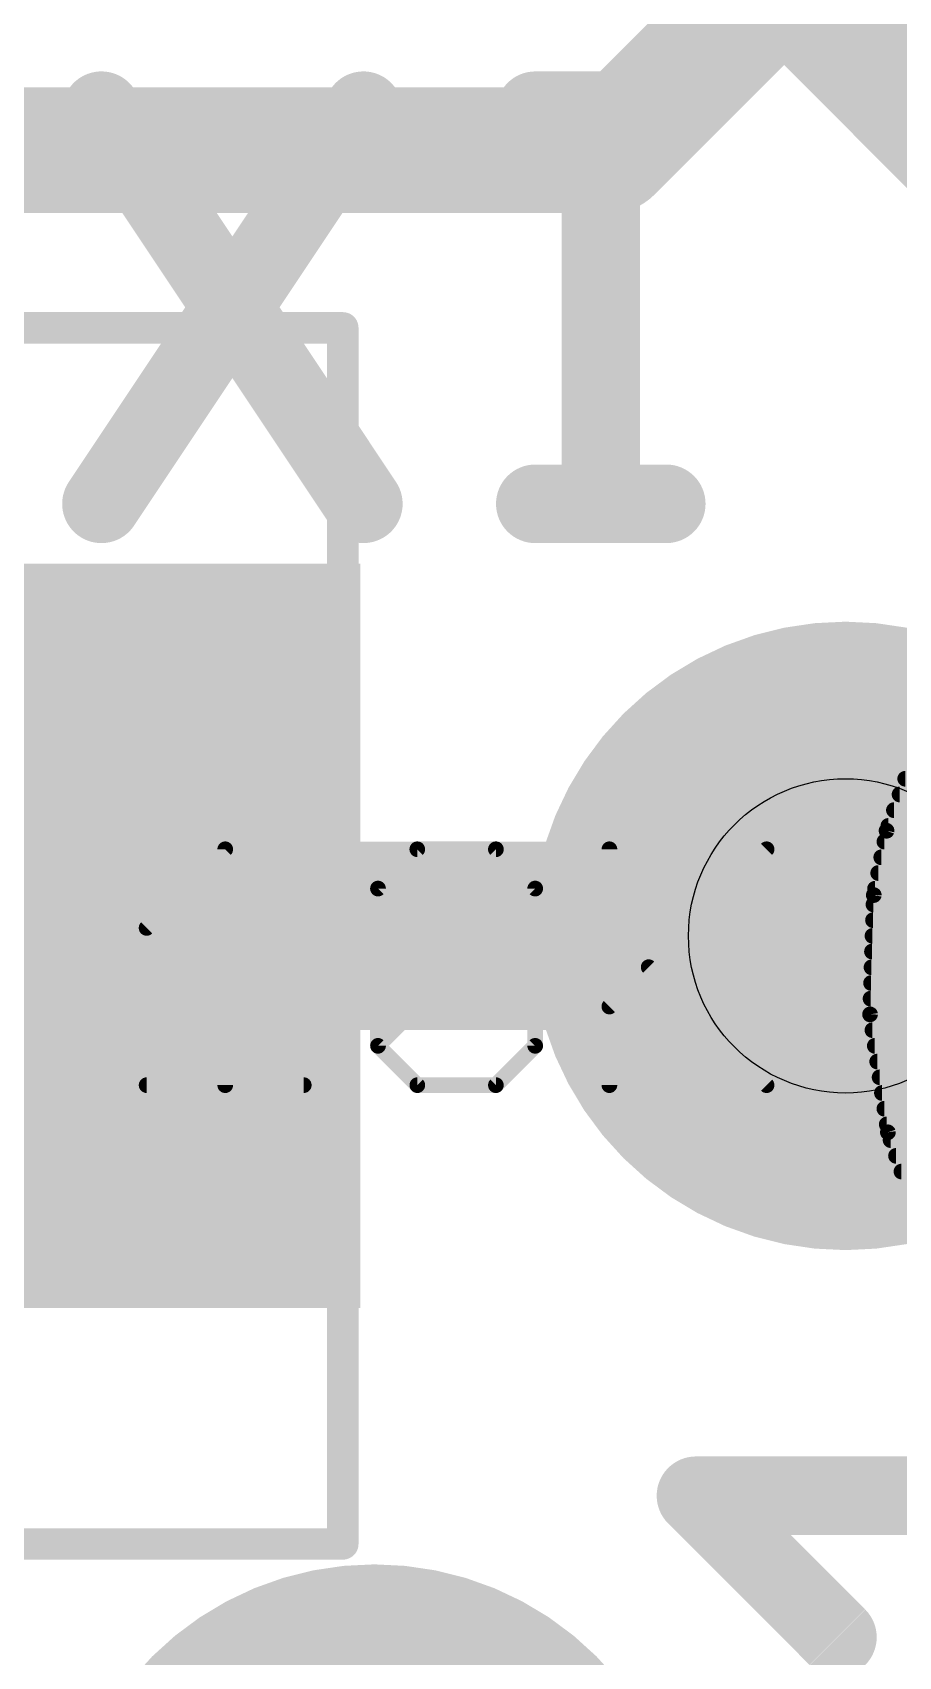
# Model space of a CAD drawing. Extents: x 0 to 108, y -11 to 13.
# Drawn here: x 3.511 to 4.912, y 7.725 to 10.351 of the extents above; entities that cross this region are included whole.
import ezdxf

# ---------------------------------------------------------------- set-up
doc = ezdxf.new("R2010")
doc.units = 0
for name, color, linetype in [('1', 12, 'CONTINUOUS'), ('16', 132, 'CONTINUOUS'), ('18', 110, 'CONTINUOUS'), ('21', 41, 'CONTINUOUS'), ('22', 40, 'CONTINUOUS'), ('27', 1, 'CONTINUOUS'), ('29', 253, 'CONTINUOUS'), ('31', 4, 'CONTINUOUS'), ('39', 12, 'CONTINUOUS'), ('44', 253, 'CONTINUOUS')]:
    doc.layers.add(name, color=color, linetype=linetype)

# ---------------------------------------------------------------- blocks, each defined once
blk = doc.blocks.new('RECT')
blk.add_solid([(-0.5, -0.5), (0.5, -0.5), (-0.5, 0.5), (0.5, 0.5)])
blk = doc.blocks.new('ROUNDV')
at = {"const_width": 0.5}
blk.add_lwpolyline([(0, -0.25, 1), (0, 0.25, 1), (0, -0.25)], format="xyb", dxfattribs=at)

msp = doc.modelspace()

# ---------------------------------------------------------------- linework, layer by layer
at = {"layer": '1', "const_width": 0.3048}
for points in [[(3.81, 11.43), (6.35, 8.89)], [(3.39, 8.89), (4.826, 8.89)]]:
    msp.add_lwpolyline(points, dxfattribs=at)
at = {"layer": '1', "const_width": 0.1524}
msp.add_lwpolyline([(4.826, 8.8138, 1), (4.826, 8.9662)], format="xyb", dxfattribs=at)
at = {"layer": '16', "const_width": 0.3048}
msp.add_lwpolyline([(4.826, 8.89), (6.35, 8.89)], dxfattribs=at)
at = {"layer": '16', "const_width": 0.1524}
msp.add_lwpolyline([(4.826, 8.9662, 1), (4.826, 8.8138)], format="xyb", dxfattribs=at)
at = {"layer": '21', "const_width": 0.0635}
for points in [[(3.6491, 10.2417, 1), (3.5962, 10.2064)], [(4.0727, 10.2064, 1), (4.0199, 10.2417)], [(4.3243, 10.2558, 1), (4.3243, 10.1923)], [(4.4619, 10.224, 1), (4.3984, 10.224)], [(4.5361, 10.1923, 1), (4.5361, 10.2558)], [(3.5962, 9.6061, 1), (3.6491, 9.5709)], [(4.0199, 9.5709, 1), (4.0727, 9.6061)], [(4.3243, 9.6203, 1), (4.3243, 9.5567)], [(4.5361, 9.5567, 1), (4.5361, 9.6203)], [(4.3984, 9.5885, 1), (4.4619, 9.5885)], [(4.5841, 8.0167, 1), (4.5841, 7.9532)], [(4.6066, 8.0074, 1), (4.5617, 7.9625)], [(4.7905, 7.7337, 1), (4.8354, 7.7786)]]:
    msp.add_lwpolyline(points, format="xyb", dxfattribs=at)
at = {"layer": '21', "const_width": 0.127}
for points in [[(3.6226, 10.224), (4.0463, 9.5885)], [(4.0463, 10.224), (3.6226, 9.5885)], [(4.3243, 10.224), (4.5361, 10.224)], [(4.4302, 9.5885), (4.4302, 10.224)], [(4.3243, 9.5885), (4.5361, 9.5885)], [(4.8129, 7.7562), (4.5841, 7.985)], [(4.5841, 7.985), (5.2705, 7.985)]]:
    msp.add_lwpolyline(points, dxfattribs=at)
at = {"layer": '22'}
for points, const_width in [([(4.445, 10.16), (5.08, 10.795)], 0.2032), ([(3.175, 10.16), (4.445, 10.16)], 0.2032), ([(4.8924, 9.06), (4.9282, 9.1598)], 0.0254), ([(4.9225, 9.144), (5.9585, 9.144)], 0.0254), ([(4.9134, 9.1186), (5.9346, 9.1186)], 0.0254), ([(4.9043, 9.0932), (5.9106, 9.0932)], 0.0254), ([(4.8717, 8.956), (4.8924, 9.06)], 0.0254), ([(4.8952, 9.0678), (5.8867, 9.0678)], 0.0254), ([(4.8889, 9.0424), (5.8634, 9.0424)], 0.0254), ([(4.8838, 9.017), (5.8418, 9.017)], 0.0254), ([(4.8788, 8.9916), (5.8252, 8.9916)], 0.0254), ([(4.8657, 8.7632), (4.8717, 8.956)], 0.0254), ([(4.8712, 8.9408), (5.8041, 8.9408)], 0.0254), ([(4.8737, 8.9662), (5.813, 8.9662)], 0.0254), ([(4.8704, 8.9154), (5.7994, 8.9154)], 0.0254), ([(4.8696, 8.89), (5.7957, 8.89)], 0.0254), ([(4.8688, 8.8646), (5.7976, 8.8646)], 0.0254), ([(4.868, 8.8392), (5.7996, 8.8392)], 0.0254), ([(4.8673, 8.8138), (5.8074, 8.8138)], 0.0254), ([(4.8665, 8.7884), (5.8163, 8.7884)], 0.0254), ([(4.8945, 8.5725), (4.8657, 8.7632)], 0.0254), ([(4.8657, 8.763), (5.8306, 8.763)], 0.0254), ([(4.8695, 8.7376), (5.848, 8.7376)], 0.0254), ([(4.8734, 8.7122), (5.8741, 8.7122)], 0.0254), ([(4.8772, 8.6868), (5.9073, 8.6868)], 0.0254), ([(4.8811, 8.6614), (5.9545, 8.6614)], 0.0254), ([(4.8849, 8.636), (6.0462, 8.636)], 0.0254), ([(4.8888, 8.6106), (6.7309, 8.6106)], 0.0254), ([(4.8926, 8.5852), (6.7309, 8.5852)], 0.0254), ([(4.9573, 8.3901), (4.8945, 8.5725)], 0.0254), ([(4.8989, 8.5598), (6.7309, 8.5598)], 0.0254), ([(4.9076, 8.5344), (6.7309, 8.5344)], 0.0254), ([(4.9164, 8.509), (6.7309, 8.509)], 0.0254)]:
    msp.add_lwpolyline(points, dxfattribs=dict(at, const_width=const_width))
for points, const_width in [([(4.4091, 10.1959, 1), (4.4809, 10.1241)], 0.1016), ([(4.445, 10.1092, 1), (4.445, 10.2108)], 0.1016), ([(4.9225, 9.1503, 1), (4.9225, 9.1377)], 0.0127), ([(4.9134, 9.125, 1), (4.9134, 9.1123)], 0.0127), ([(4.9043, 9.0996, 1), (4.9043, 9.0869)], 0.0127), ([(4.8986, 9.0587, 1), (4.8861, 9.0612)], 0.0127), ([(4.8864, 9.0621, 1), (4.8983, 9.0578)], 0.0127), ([(4.8952, 9.0741, 1), (4.8952, 9.0615)], 0.0127), ([(4.8889, 9.0488, 1), (4.8889, 9.0361)], 0.0127), ([(4.8838, 9.0234, 1), (4.8838, 9.0107)], 0.0127), ([(4.8788, 8.9979, 1), (4.8788, 8.9853)], 0.0127), ([(4.8712, 8.9472, 1), (4.8712, 8.9345)], 0.0127), ([(4.8655, 8.9572, 1), (4.8779, 8.9548)], 0.0127), ([(4.878, 8.9558, 1), (4.8654, 8.9562)], 0.0127), ([(4.8737, 8.9726, 1), (4.8737, 8.9599)], 0.0127), ([(4.8704, 8.9217, 1), (4.8704, 8.9091)], 0.0127), ([(4.8696, 8.8963, 1), (4.8696, 8.8837)], 0.0127), ([(4.8688, 8.871, 1), (4.8688, 8.8583)], 0.0127), ([(4.868, 8.8455, 1), (4.868, 8.8329)], 0.0127), ([(4.8673, 8.8201, 1), (4.8673, 8.8075)], 0.0127), ([(4.8665, 8.7948, 1), (4.8665, 8.7821)], 0.0127), ([(4.8593, 8.7634, 1), (4.872, 8.763)], 0.0127), ([(4.8719, 8.7641, 1), (4.8594, 8.7622)], 0.0127), ([(4.8657, 8.7693, 1), (4.8657, 8.7567)], 0.0127), ([(4.8695, 8.7439, 1), (4.8695, 8.7313)], 0.0127), ([(4.8734, 8.7186, 1), (4.8734, 8.7059)], 0.0127), ([(4.8772, 8.6931, 1), (4.8772, 8.6805)], 0.0127), ([(4.8811, 8.6677, 1), (4.8811, 8.6551)], 0.0127), ([(4.8849, 8.6424, 1), (4.8849, 8.6297)], 0.0127), ([(4.8888, 8.6169, 1), (4.8888, 8.6043)], 0.0127), ([(4.8926, 8.5915, 1), (4.8926, 8.5789)], 0.0127), ([(4.9005, 8.5745, 1), (4.8885, 8.5704)], 0.0127), ([(4.8882, 8.5715, 1), (4.9008, 8.5734)], 0.0127), ([(4.8989, 8.5662, 1), (4.8989, 8.5535)], 0.0127), ([(4.9076, 8.5407, 1), (4.9076, 8.5281)], 0.0127), ([(4.9164, 8.5153, 1), (4.9164, 8.5027)], 0.0127)]:
    msp.add_lwpolyline(points, format="xyb", dxfattribs=dict(at, const_width=const_width))
at = {"layer": '27', "const_width": 0.0254}
for points in [[(3.6957, 8.9029), (3.8228, 9.03)], [(3.8228, 9.03), (3.8228, 8.6487)], [(4.0699, 8.9665), (4.1335, 9.03)], [(4.1335, 9.03), (4.2606, 9.03)], [(4.2606, 9.03), (4.3241, 8.9665)], [(4.4441, 9.03), (4.4441, 8.6487)], [(4.4441, 8.7758), (4.6983, 9.03)], [(4.0699, 8.7123), (4.0699, 8.9665)], [(4.0699, 8.7123), (4.3241, 8.9665)], [(4.3241, 8.9665), (4.3241, 8.7123)], [(4.5077, 8.8394), (4.6983, 8.6487)], [(4.1335, 8.6487), (4.0699, 8.7123)], [(4.3241, 8.7123), (4.2606, 8.6487)], [(3.6957, 8.6487), (3.9499, 8.6487)], [(4.2606, 8.6487), (4.1335, 8.6487)]]:
    msp.add_lwpolyline(points, dxfattribs=at)
at = {"layer": '27', "const_width": 0.0127}
for points in [[(3.8292, 9.03, 1), (3.8165, 9.03)], [(3.8273, 9.0255, 1), (3.8183, 9.0345)], [(4.1335, 9.0364, 1), (4.1335, 9.0237)], [(4.1379, 9.0255, 1), (4.129, 9.0345)], [(4.2651, 9.0345, 1), (4.2561, 9.0255)], [(4.2606, 9.0237, 1), (4.2606, 9.0364)], [(4.4505, 9.03, 1), (4.4378, 9.03)], [(4.7028, 9.0255, 1), (4.6938, 9.0345)], [(4.3286, 8.962, 1), (4.3196, 8.971)], [(4.0654, 8.971, 1), (4.0744, 8.962)], [(4.0763, 8.9665, 1), (4.0636, 8.9665)], [(4.3305, 8.9665, 1), (4.3178, 8.9665)], [(4.3196, 8.962, 1), (4.3286, 8.971)], [(3.6912, 8.9074, 1), (3.7002, 8.8984)], [(4.5122, 8.8439, 1), (4.5032, 8.8349)], [(4.4396, 8.7803, 1), (4.4486, 8.7713)], [(4.0744, 8.7167, 1), (4.0654, 8.7078)], [(4.0654, 8.7167, 1), (4.0744, 8.7078)], [(4.0636, 8.7123, 1), (4.0763, 8.7123)], [(4.3178, 8.7123, 1), (4.3305, 8.7123)], [(4.3286, 8.7078, 1), (4.3196, 8.7167)], [(3.6957, 8.655, 1), (3.6957, 8.6424)], [(3.8165, 8.6487, 1), (3.8292, 8.6487)], [(3.9499, 8.6424, 1), (3.9499, 8.655)], [(4.1335, 8.655, 1), (4.1335, 8.6424)], [(4.129, 8.6442, 1), (4.1379, 8.6532)], [(4.2561, 8.6532, 1), (4.2651, 8.6442)], [(4.2606, 8.6424, 1), (4.2606, 8.655)], [(4.4378, 8.6487, 1), (4.4505, 8.6487)], [(4.6938, 8.6442, 1), (4.7028, 8.6532)]]:
    msp.add_lwpolyline(points, format="xyb", dxfattribs=at)
at = {"layer": '39', "const_width": 0.0508}
for points in [[(1.067, 9.873), (4.013, 9.873)], [(4.013, 9.873), (4.013, 7.907)], [(4.013, 7.907), (1.067, 7.907)]]:
    msp.add_lwpolyline(points, dxfattribs=at)
at = {"layer": '39', "const_width": 0.0254}
for points in [[(4.0257, 9.873, 1), (4.0003, 9.873)], [(4.013, 9.8603, 1), (4.013, 9.8857)], [(4.013, 7.8943, 1), (4.013, 7.9197)], [(4.0003, 7.907, 1), (4.0257, 7.907)]]:
    msp.add_lwpolyline(points, format="xyb", dxfattribs=at)
at = {"layer": '44'}
msp.add_circle((4.826, 8.89), 0.254, dxfattribs=at)

# ---------------------------------------------------------------- block references
at = {"layer": '1', "xscale": 1.1, "rotation": 180}
msp.add_blockref('RECT', (3.39, 8.89), dxfattribs=at)
at = {"layer": '18', "xscale": 1.016, "yscale": 1.016}
for p in [(4.826, 8.89), (4.826, 8.89), (4.064, 7.366), (4.064, 7.366)]:
    msp.add_blockref('ROUNDV', p, dxfattribs=at)
at = {"layer": '29', "xscale": 1.3032, "yscale": 1.2032, "rotation": 180}
msp.add_blockref('RECT', (3.39, 8.89), dxfattribs=at)
at = {"layer": '31', "xscale": 1.1, "rotation": 180}
msp.add_blockref('RECT', (3.39, 8.89), dxfattribs=at)

doc.saveas('drawing.dxf')
